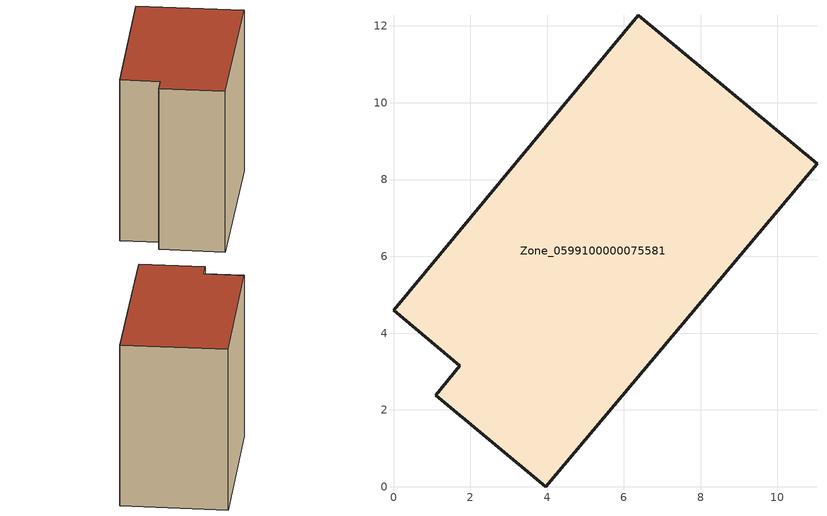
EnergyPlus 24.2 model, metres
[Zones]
Zone_0599100000075581
 floor ground (C_G): 1.1,2.39 1.73,3.15 0,4.6 6.37,12.28 11.03,8.41 3.96,0 z0
 wall outside (C_F): 1.73,3.15 1.1,2.39 3.96,0 11.03,8.41 6.37,12.28 0,4.6 1.73,3.15 z0:9.8
 roof outside (C_R): 6.37,12.28 0,4.6 1.73,3.15 1.1,2.39 3.96,0 11.03,8.41 z9.8
[BUILDING]
Pand.0599100000075581: North Axis=0; Terrain=City; Loads Convergence Tolerance Value=0.04; Temperature Convergence Tolerance Value=0.4; Solar Distribution=FullExterior; Maximum Number of Warmup Days=25; Minimum Number of Warmup Days=1
[Site:Location]
Rotterdam.The.Hague.AP_ZH_NLD Design_Conditions: Latitude=51.96; Longitude=4.45; Time Zone=1; Elevation=-4.5
[SITE:GROUNDTEMPERATURE:BUILDINGSURFACE]
18, 18, 18, 18, 18, 18, 18, 18, 18, 18, 18, 18
[MATERIAL] Thermal Absorptance=0.9; Solar Absorptance=0.7; Visible Absorptance=0.7
Name | Roughness | Thickness | Conductivity | Density | Specific Heat
G.TI.1946 | MediumSmooth | 0.15 | 1 | 540 | 1210
F.TI.1946 | Rough | 0.3 | 0.857143 | 1920 | 840
R.TI.1946 | MediumRough | 0.2 | 0.1 | 1500 | 1000
[CONSTRUCTION]
C_G: G.TI.1946
C_F: F.TI.1946
C_R: R.TI.1946
[ZONE]
Zone_0599100000075581: Type=1; Multiplier=1; Ceiling Height=Autocalculate; Volume=Autocalculate; Floor Area=autocalculate; Part of Total Floor Area=Yes
[ZONEINFILTRATION:DESIGNFLOWRATE]
Infil_Zone_0599100000075581: Zone or ZoneList or Space or SpaceList=Zone_0599100000075581; Schedule=AlwaysOn; Design Flow Rate Calculation Method=Flow/Area; Flow Rate per Floor Area=0.003; Constant Term Coefficient=1; Temperature Term Coefficient=0; Velocity Term Coefficient=0; Velocity Squared Term Coefficient=0
[HVACTEMPLATE:ZONE:IDEALLOADSAIRSYSTEM]
Zone_0599100000075581: Maximum Heating Supply Air Temperature=50; Minimum Cooling Supply Air Temperature=13; Maximum Heating Supply Air Humidity Ratio=0.0156; Minimum Cooling Supply Air Humidity Ratio=0.0077; Heating Limit=NoLimit; Cooling Limit=NoLimit; Dehumidification Control Type=ConstantSensibleHeatRatio; Cooling Sensible Heat Ratio=0.7; Dehumidification Setpoint=60; Humidification Control Type=None; Humidification Setpoint=30; Outdoor Air Method=None; Outdoor Air Flow Rate per Person=0.00944; Outdoor Air Flow Rate per Zone Floor Area=0; Outdoor Air Flow Rate per Zone=0; Demand Controlled Ventilation Type=None; Outdoor Air Economizer Type=NoEconomizer; Heat Recovery Type=None; Sensible Heat Recovery Effectiveness=0.7; Latent Heat Recovery Effectiveness=0.65
[ZONECONTROL:THERMOSTAT]
ThermostatControl_Zone_0599100000075581: Zone or ZoneList=Zone_0599100000075581; Control Type Schedule=DualSetpointControlType; Control 1=Thermostat_Zone_0599100000075581; Temperature Difference Between Cutout And Setpoint=0
[THERMOSTATSETPOINT:DUALSETPOINT]
Thermostat_Zone_0599100000075581: Heating Setpoint Temperature Schedule=HeatingSetpoint_Zone_0599100000075581; Cooling Setpoint Temperature Schedule=CoolingSetpoint_Zone_0599100000075581
[SCHEDULE:COMPACT]
HeatingSetpoint_Zone_0599100000075581: Through: 12/31, For: AllDays, Until: 24:00, 21
CoolingSetpoint_Zone_0599100000075581: Through: 12/31, For: AllDays, Until: 24:00, 24
DualSetpointControlType: Through: 12/31, For: AllDays, Until: 24:00, 4
AlwaysOn: Through: 12/31, For: AllDays, Until: 24:00, 1
